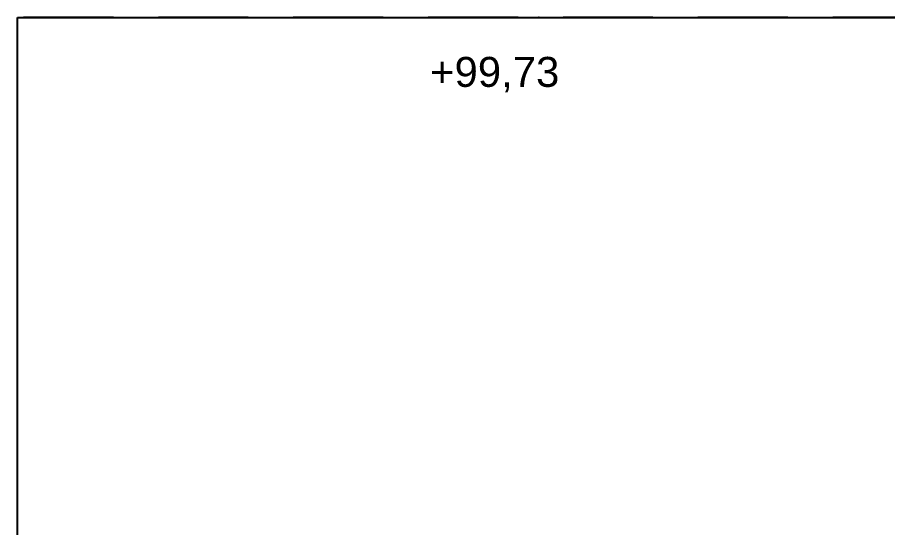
# Model space of a CAD drawing. Header units: millimetres. Extents: x 2698011 to 2856548, y 1019778 to 1210064.
# Drawn here: x 2737476 to 2744734, y 1173104 to 1177361 of the extents above; entities that cross this region are included whole.
import ezdxf

# ---------------------------------------------------------------- set-up
doc = ezdxf.new("R2010")
doc.units = ezdxf.units.MM
doc.linetypes.add('HIDDEN', pattern=[0.375, 0.25, -0.125])
for name, color, linetype in [('Arq. Niveles', 9, 'Continuous'), ('LOTES', 9, 'Continuous'), ('piso', 9, 'Continuous'), ('Punto Cota', 9, 'Continuous')]:
    doc.layers.add(name, color=color, linetype=linetype)
doc.styles.add('Estilo1', font='simplex.shx', dxfattribs={"height": 0.15})

# ---------------------------------------------------------------- blocks, each defined once
blk = doc.blocks.new('A$C1FB93DB3')
at = {"layer": 'LOTES', "linetype": 'HIDDEN', "ltscale": 3}
for p in [(-9.0237, -10.8426), (65.3757, -112.7073)]:
    blk.add_line(p, (-18.1495, -104.5753), dxfattribs=at)

msp = doc.modelspace()

# ---------------------------------------------------------------- linework, layer by layer
at = {"layer": 'piso'}
msp.add_lwpolyline([(2737475.849, 1169210.659), (2737475.849, 1177360.659), (2831651.799, 1177360.659), (2831688.902, 1158882.314), (2830690.92, 1157876.284), (2830857.858, 1074736.738), (2831859.872, 1073734.724, -0.47517693), (2823806.113, 1068470.262, -0.0069099)], format="xyb", dxfattribs=at)
at = {"layer": 'Punto Cota'}
msp.add_point((2741825.849, 1177360.659, 99380), dxfattribs=at)

# ---------------------------------------------------------------- block references
at = {"xscale": 1000, "yscale": 1000, "zscale": 1000, "rotation": 275.5607761118083}
msp.add_blockref('A$C1FB93DB3', (2843317.747, 1169430.057), dxfattribs=at)

# ---------------------------------------------------------------- texts
at = {"layer": 'Arq. Niveles', "insert": (2741995.739, 1177030.994), "char_height": 250, "width": 1800, "attachment_point": 3, "rotation": 0.0000089, "style": 'Estilo1'}
msp.add_mtext('{\\fArial|b0|i0|c0|p34;+99,73}', dxfattribs=at)

doc.saveas('drawing.dxf')
